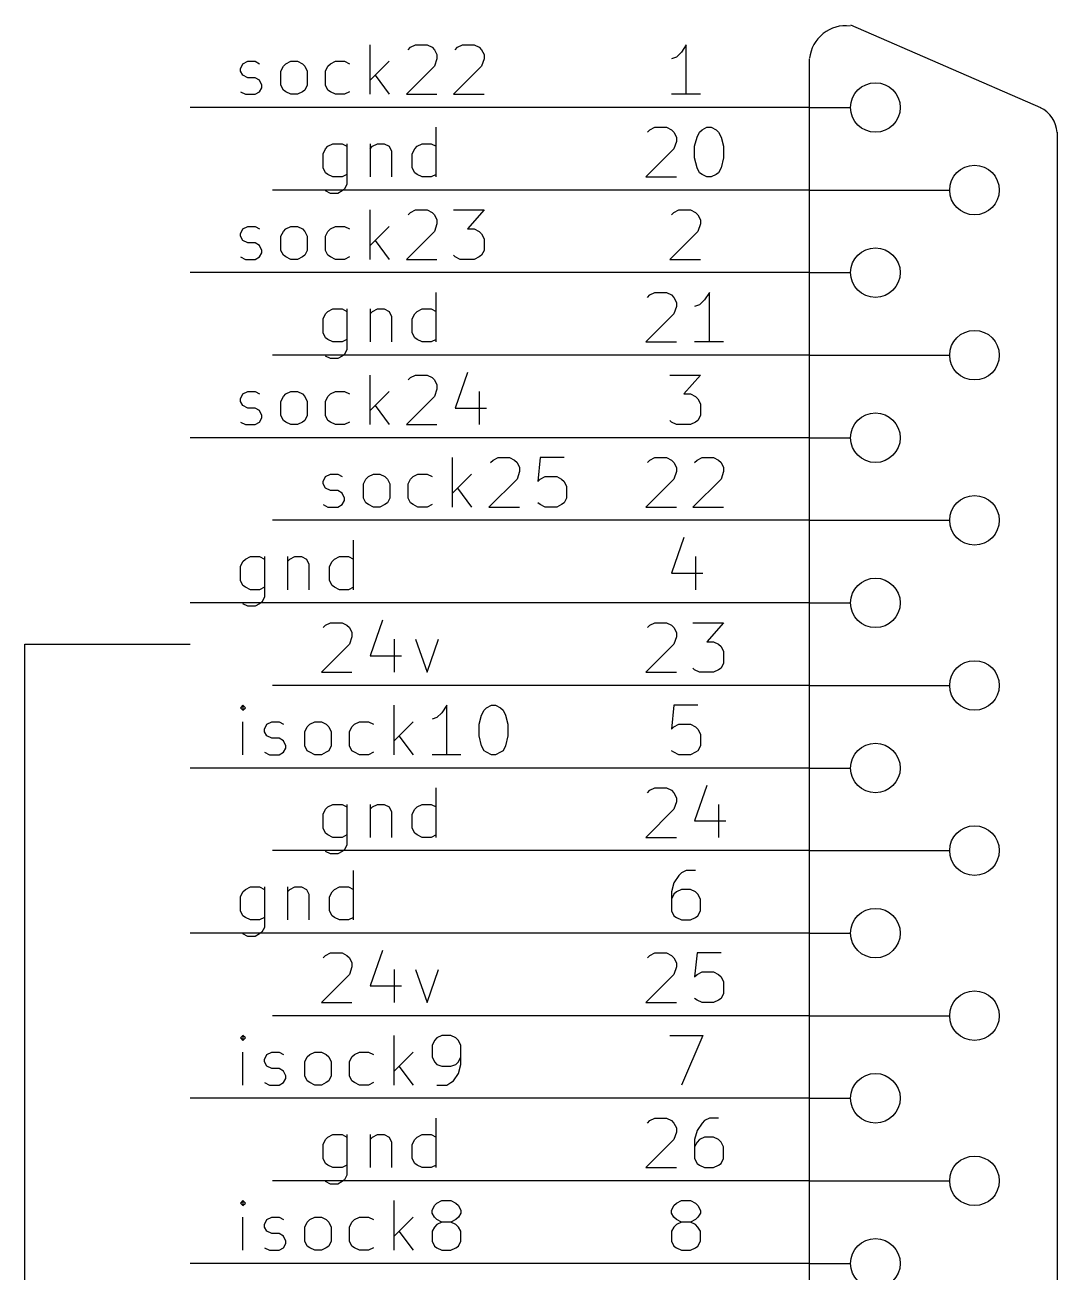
# Model space of a CAD drawing. Extents: x 4000 to 326700, y 4000 to 230000.
# Drawn here: x 104500 to 117000, y 35895 to 51000 of the extents above; entities that cross this region are included whole.
import ezdxf

# ---------------------------------------------------------------- set-up
doc = ezdxf.new("R2010")
doc.units = 0
for name, color, linetype in [('BLACK', 1, 'CONTINUOUS'), ('GREEN', 3, 'CONTINUOUS'), ('LIGHTBLUE', 10, 'CONTINUOUS'), ('RED', 5, 'CONTINUOUS')]:
    doc.layers.add(name, color=color, linetype=linetype)

msp = doc.modelspace()

# ---------------------------------------------------------------- linework, layer by layer
at = {"layer": 'BLACK'}
for p, q in [((108680, 50160), (108680, 50760)), ((109170, 50730), (109230, 50760)), ((109230, 50760), (109370, 50760)), ((109370, 50760), (109430, 50730)), ((109740, 50730), (109800, 50760)), ((109800, 50760), (109940, 50760)), ((109940, 50760), (110000, 50730)), ((109140, 50700), (109170, 50730)), ((109430, 50730), (109460, 50700)), ((109460, 50700), (109490, 50640)), ((109490, 50640), (109490, 50590)), ((109710, 50700), (109740, 50730)), ((110000, 50730), (110030, 50700)), ((110030, 50700), (110060, 50640)), ((110060, 50640), (110060, 50590)), ((107110, 50470), (107140, 50530)), ((107110, 50440), (107110, 50470)), ((107140, 50530), (107200, 50560)), ((107200, 50560), (107290, 50560)), ((107290, 50560), (107340, 50530)), ((107600, 50440), (107630, 50500)), ((107630, 50500), (107660, 50530)), ((107660, 50530), (107720, 50560)), ((107720, 50560), (107800, 50560)), ((107800, 50560), (107860, 50530)), ((107860, 50530), (107890, 50500)), ((107890, 50500), (107920, 50440)), ((108140, 50440), (108170, 50500)), ((108170, 50500), (108200, 50530)), ((108200, 50530), (108260, 50560)), ((108260, 50560), (108370, 50560)), ((108370, 50560), (108430, 50530)), ((108910, 50560), (108680, 50330)), ((109460, 50500), (109120, 50160)), ((109490, 50590), (109460, 50500)), ((110030, 50500), (109690, 50160)), ((110060, 50590), (110030, 50500)), ((107140, 50390), (107110, 50440)), ((107200, 50360), (107140, 50390)), ((107290, 50360), (107200, 50360)), ((107340, 50330), (107290, 50360)), ((107370, 50270), (107340, 50330)), ((107600, 50270), (107600, 50440)), ((107920, 50440), (107920, 50270)), ((108140, 50270), (108140, 50440)), ((108740, 50390), (108910, 50160)), ((107110, 50190), (107170, 50160)), ((107170, 50160), (107290, 50160)), ((107290, 50160), (107340, 50190)), ((107340, 50190), (107370, 50240)), ((107370, 50240), (107370, 50270)), ((107630, 50210), (107600, 50270)), ((107660, 50190), (107630, 50210)), ((107720, 50160), (107660, 50190)), ((107800, 50160), (107720, 50160)), ((107860, 50190), (107800, 50160)), ((107890, 50210), (107860, 50190)), ((107920, 50270), (107890, 50210)), ((108170, 50210), (108140, 50270)), ((108200, 50190), (108170, 50210)), ((108260, 50160), (108200, 50190)), ((108370, 50160), (108260, 50160)), ((108430, 50190), (108370, 50160)), ((109120, 50160), (109490, 50160)), ((109690, 50160), (110060, 50160)), ((109480, 49160), (109480, 49760)), ((108170, 49530), (108230, 49560)), ((108230, 49560), (108340, 49560)), ((108340, 49560), (108400, 49530)), ((108400, 49560), (108400, 49070)), ((108680, 49560), (108680, 49160)), ((108710, 49530), (108770, 49560)), ((108770, 49560), (108850, 49560)), ((108850, 49560), (108910, 49530)), ((109250, 49530), (109310, 49560)), ((109310, 49560), (109420, 49560)), ((109420, 49560), (109480, 49530)), ((108110, 49440), (108140, 49500)), ((108110, 49270), (108110, 49440)), ((108140, 49500), (108170, 49530)), ((108680, 49500), (108710, 49530)), ((108910, 49530), (108940, 49470)), ((108940, 49470), (108940, 49160)), ((109190, 49440), (109220, 49500)), ((109190, 49270), (109190, 49440)), ((109220, 49500), (109250, 49530)), ((108140, 49210), (108110, 49270)), ((109220, 49210), (109190, 49270)), ((108170, 49190), (108140, 49210)), ((108230, 49160), (108170, 49190)), ((108340, 49160), (108230, 49160)), ((108400, 49190), (108340, 49160)), ((109250, 49190), (109220, 49210)), ((109310, 49160), (109250, 49190)), ((109420, 49160), (109310, 49160)), ((109480, 49190), (109420, 49160)), ((108200, 48960), (108140, 48990)), ((108290, 48960), (108200, 48960)), ((108340, 48990), (108290, 48960)), ((108370, 49010), (108340, 48990)), ((108400, 49070), (108370, 49010)), ((108680, 48160), (108680, 48760)), ((109140, 48700), (109170, 48730)), ((109170, 48730), (109230, 48760)), ((109230, 48760), (109370, 48760)), ((109370, 48760), (109430, 48730)), ((109430, 48730), (109460, 48700)), ((109460, 48700), (109490, 48640)), ((109490, 48640), (109490, 48590)), ((109690, 48760), (110060, 48760)), ((110060, 48760), (109860, 48530)), ((107110, 48470), (107140, 48530)), ((107140, 48530), (107200, 48560)), ((107200, 48560), (107290, 48560)), ((107290, 48560), (107340, 48530)), ((107600, 48440), (107630, 48500)), ((107630, 48500), (107660, 48530)), ((107660, 48530), (107720, 48560)), ((107720, 48560), (107800, 48560)), ((107800, 48560), (107860, 48530)), ((107860, 48530), (107890, 48500)), ((107890, 48500), (107920, 48440)), ((108140, 48440), (108170, 48500)), ((108170, 48500), (108200, 48530)), ((108200, 48530), (108260, 48560)), ((108260, 48560), (108370, 48560)), ((108370, 48560), (108430, 48530)), ((108910, 48560), (108680, 48330)), ((109460, 48500), (109120, 48160)), ((109490, 48590), (109460, 48500)), ((109860, 48530), (109940, 48530)), ((109940, 48530), (110000, 48500)), ((110000, 48500), (110030, 48470)), ((107110, 48440), (107110, 48470)), ((107140, 48390), (107110, 48440)), ((107200, 48360), (107140, 48390)), ((107290, 48360), (107200, 48360)), ((107340, 48330), (107290, 48360)), ((107600, 48270), (107600, 48440)), ((107920, 48440), (107920, 48270)), ((108140, 48270), (108140, 48440)), ((108740, 48390), (108910, 48160)), ((110030, 48470), (110060, 48410)), ((110060, 48410), (110060, 48270)), ((107110, 48190), (107170, 48160)), ((107290, 48160), (107340, 48190)), ((107370, 48270), (107340, 48330)), ((107340, 48190), (107370, 48240)), ((107370, 48240), (107370, 48270)), ((107630, 48210), (107600, 48270)), ((107660, 48190), (107630, 48210)), ((107720, 48160), (107660, 48190)), ((107860, 48190), (107800, 48160)), ((107890, 48210), (107860, 48190)), ((107920, 48270), (107890, 48210)), ((108170, 48210), (108140, 48270)), ((108200, 48190), (108170, 48210)), ((108260, 48160), (108200, 48190)), ((108430, 48190), (108370, 48160)), ((109710, 48190), (109690, 48210)), ((109770, 48160), (109710, 48190)), ((110000, 48190), (109940, 48160)), ((110030, 48210), (110000, 48190)), ((110060, 48270), (110030, 48210)), ((107170, 48160), (107290, 48160)), ((107800, 48160), (107720, 48160)), ((108370, 48160), (108260, 48160)), ((109120, 48160), (109490, 48160)), ((109940, 48160), (109770, 48160)), ((109480, 47160), (109480, 47760)), ((108110, 47440), (108140, 47500)), ((108110, 47270), (108110, 47440)), ((108140, 47500), (108170, 47530)), ((108170, 47530), (108230, 47560)), ((108230, 47560), (108340, 47560)), ((108340, 47560), (108400, 47530)), ((108400, 47560), (108400, 47070)), ((108680, 47560), (108680, 47160)), ((108680, 47500), (108710, 47530)), ((108710, 47530), (108770, 47560)), ((108770, 47560), (108850, 47560)), ((108850, 47560), (108910, 47530)), ((108910, 47530), (108940, 47470)), ((108940, 47470), (108940, 47160)), ((109190, 47440), (109220, 47500)), ((109190, 47270), (109190, 47440)), ((109220, 47500), (109250, 47530)), ((109250, 47530), (109310, 47560)), ((109310, 47560), (109420, 47560)), ((109420, 47560), (109480, 47530)), ((108140, 47210), (108110, 47270)), ((108170, 47190), (108140, 47210)), ((108230, 47160), (108170, 47190)), ((108340, 47160), (108230, 47160)), ((108400, 47190), (108340, 47160)), ((109220, 47210), (109190, 47270)), ((109250, 47190), (109220, 47210)), ((109310, 47160), (109250, 47190)), ((109420, 47160), (109310, 47160)), ((109480, 47190), (109420, 47160)), ((108200, 46960), (108140, 46990)), ((108340, 46990), (108290, 46960)), ((108370, 47010), (108340, 46990)), ((108400, 47070), (108370, 47010)), ((108290, 46960), (108200, 46960)), ((108680, 46160), (108680, 46760)), ((109140, 46700), (109170, 46730)), ((109170, 46730), (109230, 46760)), ((109230, 46760), (109370, 46760)), ((109370, 46760), (109430, 46730)), ((109430, 46730), (109460, 46700)), ((109460, 46700), (109490, 46640)), ((109860, 46790), (109710, 46360)), ((107110, 46470), (107140, 46530)), ((107140, 46530), (107200, 46560)), ((107200, 46560), (107290, 46560)), ((107290, 46560), (107340, 46530)), ((107630, 46500), (107660, 46530)), ((107660, 46530), (107720, 46560)), ((107720, 46560), (107800, 46560)), ((107800, 46560), (107860, 46530)), ((107860, 46530), (107890, 46500)), ((108170, 46500), (108200, 46530)), ((108200, 46530), (108260, 46560)), ((108260, 46560), (108370, 46560)), ((108370, 46560), (108430, 46530)), ((108910, 46560), (108680, 46330)), ((109490, 46590), (109460, 46500)), ((109490, 46640), (109490, 46590)), ((110000, 46560), (110000, 46160)), ((107110, 46440), (107110, 46470)), ((107140, 46390), (107110, 46440)), ((107200, 46360), (107140, 46390)), ((107600, 46440), (107630, 46500)), ((107600, 46270), (107600, 46440)), ((107890, 46500), (107920, 46440)), ((107920, 46440), (107920, 46270)), ((108140, 46440), (108170, 46500)), ((108140, 46270), (108140, 46440)), ((108740, 46390), (108910, 46160)), ((109460, 46500), (109120, 46160)), ((107290, 46360), (107200, 46360)), ((107340, 46330), (107290, 46360)), ((107370, 46270), (107340, 46330)), ((107340, 46190), (107370, 46240)), ((107370, 46240), (107370, 46270)), ((107630, 46210), (107600, 46270)), ((107920, 46270), (107890, 46210)), ((108170, 46210), (108140, 46270)), ((109710, 46360), (110090, 46360)), ((107110, 46190), (107170, 46160)), ((107170, 46160), (107290, 46160)), ((107290, 46160), (107340, 46190)), ((107660, 46190), (107630, 46210)), ((107720, 46160), (107660, 46190)), ((107800, 46160), (107720, 46160)), ((107860, 46190), (107800, 46160)), ((107890, 46210), (107860, 46190)), ((108200, 46190), (108170, 46210)), ((108260, 46160), (108200, 46190)), ((108370, 46160), (108260, 46160)), ((108430, 46190), (108370, 46160)), ((109120, 46160), (109490, 46160)), ((109680, 45160), (109680, 45760)), ((110140, 45700), (110170, 45730)), ((110170, 45730), (110230, 45760)), ((110230, 45760), (110370, 45760)), ((110370, 45760), (110430, 45730)), ((110430, 45730), (110460, 45700)), ((110460, 45700), (110490, 45640)), ((110490, 45640), (110490, 45590)), ((110740, 45760), (110710, 45470)), ((111030, 45760), (110740, 45760)), ((108110, 45470), (108140, 45530)), ((108110, 45440), (108110, 45470)), ((108140, 45530), (108200, 45560)), ((108200, 45560), (108290, 45560)), ((108290, 45560), (108340, 45530)), ((108600, 45440), (108630, 45500)), ((108630, 45500), (108660, 45530)), ((108660, 45530), (108720, 45560)), ((108720, 45560), (108800, 45560)), ((108800, 45560), (108860, 45530)), ((108860, 45530), (108890, 45500)), ((108890, 45500), (108920, 45440)), ((109140, 45440), (109170, 45500)), ((109170, 45500), (109200, 45530)), ((109200, 45530), (109260, 45560)), ((109260, 45560), (109370, 45560)), ((109370, 45560), (109430, 45530)), ((109910, 45560), (109680, 45330)), ((110460, 45500), (110120, 45160)), ((110490, 45590), (110460, 45500)), ((110710, 45470), (110740, 45500)), ((110740, 45500), (110800, 45530)), ((110800, 45530), (110940, 45530)), ((110940, 45530), (111000, 45500)), ((111000, 45500), (111030, 45470)), ((111030, 45470), (111060, 45410)), ((108140, 45390), (108110, 45440)), ((108200, 45360), (108140, 45390)), ((108290, 45360), (108200, 45360)), ((108340, 45330), (108290, 45360)), ((108370, 45270), (108340, 45330)), ((108600, 45270), (108600, 45440)), ((108920, 45440), (108920, 45270)), ((109140, 45270), (109140, 45440)), ((109740, 45390), (109910, 45160)), ((111060, 45410), (111060, 45270)), ((108110, 45190), (108170, 45160)), ((108290, 45160), (108340, 45190)), ((108340, 45190), (108370, 45240)), ((108370, 45240), (108370, 45270)), ((108630, 45210), (108600, 45270)), ((108660, 45190), (108630, 45210)), ((108720, 45160), (108660, 45190)), ((108860, 45190), (108800, 45160)), ((108890, 45210), (108860, 45190)), ((108920, 45270), (108890, 45210)), ((109170, 45210), (109140, 45270)), ((109200, 45190), (109170, 45210)), ((109260, 45160), (109200, 45190)), ((109430, 45190), (109370, 45160)), ((110740, 45190), (110710, 45210)), ((110800, 45160), (110740, 45190)), ((111000, 45190), (110940, 45160)), ((111030, 45210), (111000, 45190)), ((111060, 45270), (111030, 45210)), ((108170, 45160), (108290, 45160)), ((108800, 45160), (108720, 45160)), ((109370, 45160), (109260, 45160)), ((110120, 45160), (110490, 45160)), ((110940, 45160), (110800, 45160)), ((108480, 44160), (108480, 44760)), ((107170, 44530), (107230, 44560)), ((107230, 44560), (107340, 44560)), ((107340, 44560), (107400, 44530)), ((107400, 44560), (107400, 44070)), ((107680, 44560), (107680, 44160)), ((107710, 44530), (107770, 44560)), ((107770, 44560), (107850, 44560)), ((107850, 44560), (107910, 44530)), ((108250, 44530), (108310, 44560)), ((108310, 44560), (108420, 44560)), ((108420, 44560), (108480, 44530)), ((107110, 44440), (107140, 44500)), ((107110, 44270), (107110, 44440)), ((107140, 44500), (107170, 44530)), ((107680, 44500), (107710, 44530)), ((107910, 44530), (107940, 44470)), ((107940, 44470), (107940, 44160)), ((108190, 44440), (108220, 44500)), ((108190, 44270), (108190, 44440)), ((108220, 44500), (108250, 44530)), ((107140, 44210), (107110, 44270)), ((108220, 44210), (108190, 44270)), ((107170, 44190), (107140, 44210)), ((107230, 44160), (107170, 44190)), ((107340, 44160), (107230, 44160)), ((107400, 44190), (107340, 44160)), ((108250, 44190), (108220, 44210)), ((108310, 44160), (108250, 44190)), ((108420, 44160), (108310, 44160)), ((108480, 44190), (108420, 44160)), ((107200, 43960), (107140, 43990)), ((107290, 43960), (107200, 43960)), ((107340, 43990), (107290, 43960)), ((107370, 44010), (107340, 43990)), ((107400, 44070), (107370, 44010)), ((108110, 43700), (108140, 43730)), ((108140, 43730), (108200, 43760)), ((108200, 43760), (108340, 43760)), ((108340, 43760), (108400, 43730)), ((108400, 43730), (108430, 43700)), ((108430, 43700), (108460, 43640)), ((108830, 43790), (108680, 43360)), ((108460, 43590), (108430, 43500)), ((108460, 43640), (108460, 43590)), ((108970, 43560), (108970, 43160)), ((109230, 43560), (109370, 43160)), ((109370, 43160), (109510, 43560)), ((108430, 43500), (108090, 43160)), ((108680, 43360), (109060, 43360)), ((108090, 43160), (108460, 43160)), ((107140, 42760), (107110, 42730)), ((107170, 42730), (107140, 42760)), ((107140, 42760), (107140, 42700)), ((108970, 42160), (108970, 42760)), ((109610, 42760), (109550, 42670)), ((109610, 42160), (109610, 42760)), ((110090, 42730), (110150, 42760)), ((110150, 42760), (110200, 42760)), ((110200, 42760), (110260, 42730)), ((107110, 42730), (107140, 42700)), ((107140, 42700), (107170, 42730)), ((109490, 42610), (109430, 42590)), ((109550, 42670), (109490, 42610)), ((110000, 42530), (110030, 42640)), ((110030, 42640), (110060, 42700)), ((110060, 42700), (110090, 42730)), ((110260, 42730), (110290, 42700)), ((110290, 42700), (110320, 42640)), ((110320, 42640), (110350, 42530)), ((107140, 42160), (107140, 42560)), ((107400, 42470), (107430, 42530)), ((107400, 42440), (107400, 42470)), ((107430, 42530), (107490, 42560)), ((107490, 42560), (107580, 42560)), ((107580, 42560), (107630, 42530)), ((107890, 42440), (107920, 42500)), ((107920, 42500), (107950, 42530)), ((107950, 42530), (108010, 42560)), ((108010, 42560), (108090, 42560)), ((108090, 42560), (108150, 42530)), ((108150, 42530), (108180, 42500)), ((108180, 42500), (108210, 42440)), ((108430, 42440), (108460, 42500)), ((108460, 42500), (108490, 42530)), ((108490, 42530), (108550, 42560)), ((108550, 42560), (108660, 42560)), ((108660, 42560), (108720, 42530)), ((109200, 42560), (108970, 42330)), ((110000, 42390), (110000, 42530)), ((110350, 42530), (110350, 42390)), ((107430, 42390), (107400, 42440)), ((107490, 42360), (107430, 42390)), ((107580, 42360), (107490, 42360)), ((107630, 42330), (107580, 42360)), ((107660, 42270), (107630, 42330)), ((107890, 42270), (107890, 42440)), ((108210, 42440), (108210, 42270)), ((108430, 42270), (108430, 42440)), ((109030, 42390), (109200, 42160)), ((110030, 42270), (110000, 42390)), ((110350, 42390), (110320, 42270)), ((107400, 42190), (107460, 42160)), ((107460, 42160), (107580, 42160)), ((107580, 42160), (107630, 42190)), ((107630, 42190), (107660, 42240)), ((107660, 42240), (107660, 42270)), ((107920, 42210), (107890, 42270)), ((107950, 42190), (107920, 42210)), ((108010, 42160), (107950, 42190)), ((108090, 42160), (108010, 42160)), ((108150, 42190), (108090, 42160)), ((108180, 42210), (108150, 42190)), ((108210, 42270), (108180, 42210)), ((108460, 42210), (108430, 42270)), ((108490, 42190), (108460, 42210)), ((108550, 42160), (108490, 42190)), ((108660, 42160), (108550, 42160)), ((108720, 42190), (108660, 42160)), ((109780, 42160), (109430, 42160)), ((110060, 42210), (110030, 42270)), ((110090, 42190), (110060, 42210)), ((110150, 42160), (110090, 42190)), ((110200, 42160), (110150, 42160)), ((110260, 42190), (110200, 42160)), ((110290, 42210), (110260, 42190)), ((110320, 42270), (110290, 42210)), ((109480, 41160), (109480, 41760)), ((108170, 41530), (108230, 41560)), ((108230, 41560), (108340, 41560)), ((108340, 41560), (108400, 41530)), ((108400, 41560), (108400, 41070)), ((108680, 41560), (108680, 41160)), ((108710, 41530), (108770, 41560)), ((108770, 41560), (108850, 41560)), ((108850, 41560), (108910, 41530)), ((109250, 41530), (109310, 41560)), ((109310, 41560), (109420, 41560)), ((109420, 41560), (109480, 41530)), ((108110, 41440), (108140, 41500)), ((108110, 41270), (108110, 41440)), ((108140, 41500), (108170, 41530)), ((108680, 41500), (108710, 41530)), ((108910, 41530), (108940, 41470)), ((108940, 41470), (108940, 41160)), ((109190, 41440), (109220, 41500)), ((109190, 41270), (109190, 41440)), ((109220, 41500), (109250, 41530)), ((108140, 41210), (108110, 41270)), ((109220, 41210), (109190, 41270)), ((108170, 41190), (108140, 41210)), ((108230, 41160), (108170, 41190)), ((108340, 41160), (108230, 41160)), ((108400, 41190), (108340, 41160)), ((109250, 41190), (109220, 41210)), ((109310, 41160), (109250, 41190)), ((109420, 41160), (109310, 41160)), ((109480, 41190), (109420, 41160)), ((108200, 40960), (108140, 40990)), ((108290, 40960), (108200, 40960)), ((108340, 40990), (108290, 40960)), ((108370, 41010), (108340, 40990)), ((108400, 41070), (108370, 41010)), ((108480, 40160), (108480, 40760)), ((107110, 40440), (107140, 40500)), ((107140, 40500), (107170, 40530)), ((107170, 40530), (107230, 40560)), ((107230, 40560), (107340, 40560)), ((107340, 40560), (107400, 40530)), ((107400, 40560), (107400, 40070)), ((107680, 40560), (107680, 40160)), ((107680, 40500), (107710, 40530)), ((107710, 40530), (107770, 40560)), ((107770, 40560), (107850, 40560)), ((107850, 40560), (107910, 40530)), ((107910, 40530), (107940, 40470)), ((108190, 40440), (108220, 40500)), ((108220, 40500), (108250, 40530)), ((108250, 40530), (108310, 40560)), ((108310, 40560), (108420, 40560)), ((108420, 40560), (108480, 40530)), ((107110, 40270), (107110, 40440)), ((107940, 40470), (107940, 40160)), ((108190, 40270), (108190, 40440)), ((107140, 40210), (107110, 40270)), ((107170, 40190), (107140, 40210)), ((107230, 40160), (107170, 40190)), ((107400, 40190), (107340, 40160)), ((108220, 40210), (108190, 40270)), ((108250, 40190), (108220, 40210)), ((108310, 40160), (108250, 40190)), ((108480, 40190), (108420, 40160)), ((107340, 40160), (107230, 40160)), ((107400, 40070), (107370, 40010)), ((108420, 40160), (108310, 40160)), ((107200, 39960), (107140, 39990)), ((107290, 39960), (107200, 39960)), ((107340, 39990), (107290, 39960)), ((107370, 40010), (107340, 39990)), ((108110, 39700), (108140, 39730)), ((108140, 39730), (108200, 39760)), ((108200, 39760), (108340, 39760)), ((108340, 39760), (108400, 39730)), ((108400, 39730), (108430, 39700)), ((108830, 39790), (108680, 39360)), ((108430, 39700), (108460, 39640)), ((108460, 39590), (108430, 39500)), ((108460, 39640), (108460, 39590)), ((108430, 39500), (108090, 39160)), ((108970, 39560), (108970, 39160)), ((109230, 39560), (109370, 39160)), ((109370, 39160), (109510, 39560)), ((108680, 39360), (109060, 39360)), ((108090, 39160), (108460, 39160)), ((107140, 38760), (107110, 38730)), ((107110, 38730), (107140, 38700)), ((107170, 38730), (107140, 38760)), ((107140, 38760), (107140, 38700)), ((107140, 38700), (107170, 38730)), ((108970, 38160), (108970, 38760)), ((109460, 38700), (109430, 38640)), ((109490, 38730), (109460, 38700)), ((109550, 38760), (109490, 38730)), ((109660, 38760), (109550, 38760)), ((109720, 38730), (109660, 38760)), ((109750, 38700), (109720, 38730)), ((109780, 38640), (109750, 38700)), ((107140, 38160), (107140, 38560)), ((107400, 38470), (107430, 38530)), ((107430, 38530), (107490, 38560)), ((107490, 38560), (107580, 38560)), ((107580, 38560), (107630, 38530)), ((107920, 38500), (107950, 38530)), ((107950, 38530), (108010, 38560)), ((108010, 38560), (108090, 38560)), ((108090, 38560), (108150, 38530)), ((108150, 38530), (108180, 38500)), ((108460, 38500), (108490, 38530)), ((108490, 38530), (108550, 38560)), ((108550, 38560), (108660, 38560)), ((108660, 38560), (108720, 38530)), ((109200, 38560), (108970, 38330)), ((109430, 38640), (109430, 38500)), ((109780, 38410), (109780, 38640)), ((107400, 38440), (107400, 38470)), ((107430, 38390), (107400, 38440)), ((107490, 38360), (107430, 38390)), ((107890, 38440), (107920, 38500)), ((107890, 38270), (107890, 38440)), ((108180, 38500), (108210, 38440)), ((108210, 38440), (108210, 38270)), ((108430, 38440), (108460, 38500)), ((108430, 38270), (108430, 38440)), ((109030, 38390), (109200, 38160)), ((109430, 38500), (109460, 38440)), ((109460, 38440), (109490, 38410)), ((109490, 38410), (109550, 38390)), ((109550, 38390), (109660, 38390)), ((109660, 38390), (109720, 38410)), ((109720, 38410), (109750, 38440)), ((109750, 38440), (109780, 38500)), ((109750, 38300), (109780, 38410)), ((107580, 38360), (107490, 38360)), ((107630, 38330), (107580, 38360)), ((107660, 38270), (107630, 38330)), ((107630, 38190), (107660, 38240)), ((107660, 38240), (107660, 38270)), ((107920, 38210), (107890, 38270)), ((108210, 38270), (108180, 38210)), ((108460, 38210), (108430, 38270)), ((109690, 38210), (109750, 38300)), ((107400, 38190), (107460, 38160)), ((107460, 38160), (107580, 38160)), ((107580, 38160), (107630, 38190)), ((107950, 38190), (107920, 38210)), ((108010, 38160), (107950, 38190)), ((108090, 38160), (108010, 38160)), ((108150, 38190), (108090, 38160)), ((108180, 38210), (108150, 38190)), ((108490, 38190), (108460, 38210)), ((108550, 38160), (108490, 38190)), ((108660, 38160), (108550, 38160)), ((108720, 38190), (108660, 38160)), ((109490, 38160), (109610, 38160)), ((109610, 38160), (109660, 38190)), ((109660, 38190), (109690, 38210)), ((109480, 37160), (109480, 37760)), ((108110, 37440), (108140, 37500)), ((108140, 37500), (108170, 37530)), ((108170, 37530), (108230, 37560)), ((108230, 37560), (108340, 37560)), ((108340, 37560), (108400, 37530)), ((108400, 37560), (108400, 37070)), ((108680, 37560), (108680, 37160)), ((108680, 37500), (108710, 37530)), ((108710, 37530), (108770, 37560)), ((108770, 37560), (108850, 37560)), ((108850, 37560), (108910, 37530)), ((108910, 37530), (108940, 37470)), ((108940, 37470), (108940, 37160)), ((109190, 37440), (109220, 37500)), ((109220, 37500), (109250, 37530)), ((109250, 37530), (109310, 37560)), ((109310, 37560), (109420, 37560)), ((109420, 37560), (109480, 37530)), ((108110, 37270), (108110, 37440)), ((109190, 37270), (109190, 37440)), ((108140, 37210), (108110, 37270)), ((108170, 37190), (108140, 37210)), ((108230, 37160), (108170, 37190)), ((108340, 37160), (108230, 37160)), ((108400, 37190), (108340, 37160)), ((109220, 37210), (109190, 37270)), ((109250, 37190), (109220, 37210)), ((109310, 37160), (109250, 37190)), ((109420, 37160), (109310, 37160)), ((109480, 37190), (109420, 37160)), ((108370, 37010), (108340, 36990)), ((108400, 37070), (108370, 37010)), ((108200, 36960), (108140, 36990)), ((108290, 36960), (108200, 36960)), ((108340, 36990), (108290, 36960)), ((107140, 36760), (107110, 36730)), ((107110, 36730), (107140, 36700)), ((107170, 36730), (107140, 36760)), ((107140, 36760), (107140, 36700)), ((107140, 36700), (107170, 36730)), ((108970, 36160), (108970, 36760)), ((109460, 36700), (109490, 36730)), ((109490, 36730), (109550, 36760)), ((109550, 36760), (109660, 36760)), ((109660, 36760), (109720, 36730)), ((109720, 36730), (109750, 36700)), ((107140, 36160), (107140, 36560)), ((107430, 36530), (107490, 36560)), ((107490, 36560), (107580, 36560)), ((107580, 36560), (107630, 36530)), ((107950, 36530), (108010, 36560)), ((108010, 36560), (108090, 36560)), ((108090, 36560), (108150, 36530)), ((108490, 36530), (108550, 36560)), ((108550, 36560), (108660, 36560)), ((108660, 36560), (108720, 36530)), ((109200, 36560), (108970, 36330)), ((109430, 36640), (109460, 36700)), ((109430, 36610), (109430, 36640)), ((109460, 36560), (109430, 36610)), ((109490, 36530), (109460, 36560)), ((109750, 36560), (109720, 36530)), ((109750, 36700), (109780, 36640)), ((109780, 36610), (109750, 36560)), ((109780, 36640), (109780, 36610)), ((107400, 36470), (107430, 36530)), ((107400, 36440), (107400, 36470)), ((107430, 36390), (107400, 36440)), ((107890, 36440), (107920, 36500)), ((107890, 36270), (107890, 36440)), ((107920, 36500), (107950, 36530)), ((108150, 36530), (108180, 36500)), ((108180, 36500), (108210, 36440)), ((108210, 36440), (108210, 36270)), ((108430, 36440), (108460, 36500)), ((108430, 36270), (108430, 36440)), ((108460, 36500), (108490, 36530)), ((109460, 36440), (109430, 36390)), ((109490, 36470), (109460, 36440)), ((109550, 36500), (109490, 36530)), ((109550, 36500), (109490, 36470)), ((109660, 36500), (109550, 36500)), ((109720, 36530), (109660, 36500)), ((109720, 36470), (109660, 36500)), ((109750, 36440), (109720, 36470)), ((109780, 36390), (109750, 36440)), ((107490, 36360), (107430, 36390)), ((107580, 36360), (107490, 36360)), ((107630, 36330), (107580, 36360)), ((107660, 36270), (107630, 36330)), ((107660, 36240), (107660, 36270)), ((107920, 36210), (107890, 36270)), ((108210, 36270), (108180, 36210)), ((108460, 36210), (108430, 36270)), ((109030, 36390), (109200, 36160)), ((109430, 36390), (109430, 36270)), ((109430, 36270), (109460, 36210)), ((109750, 36210), (109780, 36270)), ((109780, 36270), (109780, 36390)), ((107400, 36190), (107460, 36160)), ((107460, 36160), (107580, 36160)), ((107580, 36160), (107630, 36190)), ((107630, 36190), (107660, 36240)), ((107950, 36190), (107920, 36210)), ((108010, 36160), (107950, 36190)), ((108090, 36160), (108010, 36160)), ((108150, 36190), (108090, 36160)), ((108180, 36210), (108150, 36190)), ((108490, 36190), (108460, 36210)), ((108550, 36160), (108490, 36190)), ((108660, 36160), (108550, 36160)), ((108720, 36190), (108660, 36160)), ((109460, 36210), (109490, 36190)), ((109490, 36190), (109550, 36160)), ((109550, 36160), (109660, 36160)), ((109660, 36160), (109720, 36190)), ((109720, 36190), (109750, 36210))]:
    msp.add_line(p, q, dxfattribs=at)
at = {"layer": 'GREEN'}
for p, q in [((111000, 50000), (106500, 50000)), ((111000, 49000), (107500, 49000)), ((111000, 48000), (106500, 48000)), ((111000, 47000), (107500, 47000)), ((111000, 46000), (106500, 46000)), ((111000, 45000), (107500, 45000)), ((111000, 44000), (106500, 44000)), ((111000, 43000), (107500, 43000)), ((111000, 42000), (106500, 42000)), ((111000, 41000), (107500, 41000)), ((111000, 40000), (106500, 40000)), ((111000, 39000), (107500, 39000)), ((111000, 38000), (106500, 38000)), ((111000, 37000), (107500, 37000)), ((111000, 36000), (106500, 36000))]:
    msp.add_line(p, q, dxfattribs=at)
at = {"layer": 'LIGHTBLUE'}
for p, q in [((104500, 20500), (104500, 43500)), ((104500, 43500), (106500, 43500))]:
    msp.add_line(p, q, dxfattribs=at)
at = {"layer": 'RED'}
for p, q in [((114500, 51000), (116800, 50000)), ((112510, 50760), (112450, 50670)), ((112510, 50160), (112510, 50760)), ((112390, 50610), (112330, 50590)), ((112450, 50670), (112390, 50610)), ((114000, 13300), (114000, 50590)), ((112680, 50160), (112330, 50160)), ((114000, 50000), (111000, 50000)), ((114000, 50000), (114500, 50000)), ((112040, 49700), (112070, 49730)), ((112070, 49730), (112130, 49760)), ((112130, 49760), (112270, 49760)), ((112270, 49760), (112330, 49730)), ((112330, 49730), (112360, 49700)), ((112360, 49700), (112390, 49640)), ((112640, 49640), (112670, 49700)), ((112670, 49700), (112700, 49730)), ((112700, 49730), (112760, 49760)), ((112760, 49760), (112810, 49760)), ((112810, 49760), (112870, 49730)), ((112870, 49730), (112900, 49700)), ((112900, 49700), (112930, 49640)), ((117000, 49700), (117000, 14300)), ((112390, 49590), (112360, 49500)), ((112390, 49640), (112390, 49590)), ((112610, 49530), (112640, 49640)), ((112930, 49640), (112960, 49530)), ((112360, 49500), (112020, 49160)), ((112610, 49390), (112610, 49530)), ((112960, 49530), (112960, 49390)), ((112640, 49270), (112610, 49390)), ((112670, 49210), (112640, 49270)), ((112930, 49270), (112900, 49210)), ((112960, 49390), (112930, 49270)), ((112020, 49160), (112390, 49160)), ((112700, 49190), (112670, 49210)), ((112760, 49160), (112700, 49190)), ((112810, 49160), (112760, 49160)), ((112870, 49190), (112810, 49160)), ((112900, 49210), (112870, 49190)), ((114000, 49000), (111000, 49000)), ((114000, 49000), (115700, 49000)), ((112330, 48700), (112360, 48730)), ((112360, 48730), (112420, 48760)), ((112420, 48760), (112560, 48760)), ((112560, 48760), (112620, 48730)), ((112620, 48730), (112650, 48700)), ((112650, 48700), (112680, 48640)), ((112680, 48640), (112680, 48590)), ((112650, 48500), (112310, 48160)), ((112680, 48590), (112650, 48500)), ((112310, 48160), (112680, 48160)), ((114000, 48000), (111000, 48000)), ((114000, 48000), (114500, 48000)), ((112070, 47730), (112130, 47760)), ((112130, 47760), (112270, 47760)), ((112270, 47760), (112330, 47730)), ((112790, 47760), (112730, 47670)), ((112790, 47160), (112790, 47760)), ((112040, 47700), (112070, 47730)), ((112330, 47730), (112360, 47700)), ((112360, 47700), (112390, 47640)), ((112390, 47590), (112360, 47500)), ((112390, 47640), (112390, 47590)), ((112670, 47610), (112610, 47590)), ((112730, 47670), (112670, 47610)), ((112360, 47500), (112020, 47160)), ((112020, 47160), (112390, 47160)), ((112960, 47160), (112610, 47160)), ((114000, 47000), (111000, 47000)), ((114000, 47000), (115700, 47000)), ((112310, 46760), (112680, 46760)), ((112680, 46760), (112480, 46530)), ((112480, 46530), (112560, 46530)), ((112560, 46530), (112620, 46500)), ((112620, 46500), (112650, 46470)), ((112650, 46470), (112680, 46410)), ((112680, 46410), (112680, 46270)), ((112680, 46270), (112650, 46210)), ((112330, 46190), (112310, 46210)), ((112390, 46160), (112330, 46190)), ((112560, 46160), (112390, 46160)), ((112620, 46190), (112560, 46160)), ((112650, 46210), (112620, 46190)), ((114000, 46000), (111000, 46000)), ((114000, 46000), (114500, 46000)), ((112040, 45700), (112070, 45730)), ((112070, 45730), (112130, 45760)), ((112130, 45760), (112270, 45760)), ((112270, 45760), (112330, 45730)), ((112330, 45730), (112360, 45700)), ((112360, 45700), (112390, 45640)), ((112390, 45640), (112390, 45590)), ((112610, 45700), (112640, 45730)), ((112640, 45730), (112700, 45760)), ((112700, 45760), (112840, 45760)), ((112840, 45760), (112900, 45730)), ((112900, 45730), (112930, 45700)), ((112930, 45700), (112960, 45640)), ((112960, 45640), (112960, 45590)), ((112360, 45500), (112020, 45160)), ((112390, 45590), (112360, 45500)), ((112930, 45500), (112590, 45160)), ((112960, 45590), (112930, 45500)), ((112020, 45160), (112390, 45160)), ((112590, 45160), (112960, 45160)), ((114000, 45000), (111000, 45000)), ((114000, 45000), (115700, 45000)), ((112480, 44790), (112330, 44360)), ((112620, 44560), (112620, 44160)), ((112330, 44360), (112710, 44360)), ((114000, 44000), (111000, 44000)), ((114000, 44000), (114500, 44000)), ((112040, 43700), (112070, 43730)), ((112070, 43730), (112130, 43760)), ((112130, 43760), (112270, 43760)), ((112270, 43760), (112330, 43730)), ((112330, 43730), (112360, 43700)), ((112360, 43700), (112390, 43640)), ((112590, 43760), (112960, 43760)), ((112960, 43760), (112760, 43530)), ((112390, 43590), (112360, 43500)), ((112390, 43640), (112390, 43590)), ((112760, 43530), (112840, 43530)), ((112840, 43530), (112900, 43500)), ((112360, 43500), (112020, 43160)), ((112900, 43500), (112930, 43470)), ((112930, 43470), (112960, 43410)), ((112960, 43410), (112960, 43270)), ((112610, 43190), (112590, 43210)), ((112930, 43210), (112900, 43190)), ((112960, 43270), (112930, 43210)), ((112020, 43160), (112390, 43160)), ((112670, 43160), (112610, 43190)), ((112840, 43160), (112670, 43160)), ((112900, 43190), (112840, 43160)), ((114000, 43000), (111000, 43000)), ((114000, 43000), (115700, 43000)), ((112360, 42760), (112330, 42470)), ((112650, 42760), (112360, 42760)), ((112330, 42470), (112360, 42500)), ((112360, 42500), (112420, 42530)), ((112420, 42530), (112560, 42530)), ((112560, 42530), (112620, 42500)), ((112620, 42500), (112650, 42470)), ((112650, 42470), (112680, 42410)), ((112680, 42410), (112680, 42270)), ((112360, 42190), (112330, 42210)), ((112420, 42160), (112360, 42190)), ((112560, 42160), (112420, 42160)), ((112620, 42190), (112560, 42160)), ((112650, 42210), (112620, 42190)), ((112680, 42270), (112650, 42210)), ((114000, 42000), (111000, 42000)), ((114000, 42000), (114500, 42000)), ((112040, 41700), (112070, 41730)), ((112070, 41730), (112130, 41760)), ((112130, 41760), (112270, 41760)), ((112270, 41760), (112330, 41730)), ((112330, 41730), (112360, 41700)), ((112360, 41700), (112390, 41640)), ((112760, 41790), (112610, 41360)), ((112390, 41590), (112360, 41500)), ((112390, 41640), (112390, 41590)), ((112900, 41560), (112900, 41160)), ((112360, 41500), (112020, 41160)), ((112610, 41360), (112990, 41360)), ((112020, 41160), (112390, 41160)), ((114000, 41000), (111000, 41000)), ((114000, 41000), (115700, 41000)), ((112420, 40700), (112360, 40610)), ((112450, 40730), (112420, 40700)), ((112510, 40760), (112450, 40730)), ((112620, 40760), (112510, 40760)), ((112360, 40610), (112330, 40500)), ((112330, 40500), (112330, 40270)), ((112390, 40500), (112360, 40470)), ((112450, 40530), (112390, 40500)), ((112560, 40530), (112450, 40530)), ((112620, 40500), (112560, 40530)), ((112650, 40470), (112620, 40500)), ((112360, 40470), (112330, 40410)), ((112680, 40410), (112650, 40470)), ((112680, 40270), (112680, 40410)), ((112330, 40270), (112360, 40210)), ((112360, 40210), (112390, 40190)), ((112390, 40190), (112450, 40160)), ((112560, 40160), (112620, 40190)), ((112620, 40190), (112650, 40210)), ((112650, 40210), (112680, 40270)), ((112450, 40160), (112560, 40160)), ((114000, 40000), (111000, 40000)), ((114000, 40000), (114500, 40000)), ((112040, 39700), (112070, 39730)), ((112070, 39730), (112130, 39760)), ((112130, 39760), (112270, 39760)), ((112270, 39760), (112330, 39730)), ((112330, 39730), (112360, 39700)), ((112640, 39760), (112610, 39470)), ((112930, 39760), (112640, 39760)), ((112360, 39700), (112390, 39640)), ((112390, 39590), (112360, 39500)), ((112390, 39640), (112390, 39590)), ((112360, 39500), (112020, 39160)), ((112610, 39470), (112640, 39500)), ((112640, 39500), (112700, 39530)), ((112700, 39530), (112840, 39530)), ((112840, 39530), (112900, 39500)), ((112900, 39500), (112930, 39470)), ((112930, 39470), (112960, 39410)), ((112960, 39410), (112960, 39270)), ((112020, 39160), (112390, 39160)), ((112640, 39190), (112610, 39210)), ((112700, 39160), (112640, 39190)), ((112840, 39160), (112700, 39160)), ((112900, 39190), (112840, 39160)), ((112930, 39210), (112900, 39190)), ((112960, 39270), (112930, 39210)), ((114000, 39000), (111000, 39000)), ((114000, 39000), (115700, 39000)), ((112310, 38760), (112710, 38760)), ((112710, 38760), (112450, 38160)), ((114000, 38000), (111000, 38000)), ((114000, 38000), (114500, 38000)), ((112040, 37700), (112070, 37730)), ((112070, 37730), (112130, 37760)), ((112130, 37760), (112270, 37760)), ((112270, 37760), (112330, 37730)), ((112330, 37730), (112360, 37700)), ((112360, 37700), (112390, 37640)), ((112390, 37640), (112390, 37590)), ((112700, 37700), (112640, 37610)), ((112730, 37730), (112700, 37700)), ((112790, 37760), (112730, 37730)), ((112900, 37760), (112790, 37760)), ((112360, 37500), (112020, 37160)), ((112390, 37590), (112360, 37500)), ((112640, 37610), (112610, 37500)), ((112610, 37500), (112610, 37270)), ((112640, 37470), (112610, 37410)), ((112670, 37500), (112640, 37470)), ((112730, 37530), (112670, 37500)), ((112840, 37530), (112730, 37530)), ((112900, 37500), (112840, 37530)), ((112930, 37470), (112900, 37500)), ((112960, 37410), (112930, 37470)), ((112960, 37270), (112960, 37410)), ((112020, 37160), (112390, 37160)), ((112610, 37270), (112640, 37210)), ((112640, 37210), (112670, 37190)), ((112670, 37190), (112730, 37160)), ((112730, 37160), (112840, 37160)), ((112840, 37160), (112900, 37190)), ((112900, 37190), (112930, 37210)), ((112930, 37210), (112960, 37270)), ((114000, 37000), (111000, 37000)), ((114000, 37000), (115700, 37000)), ((112360, 36700), (112390, 36730)), ((112390, 36730), (112450, 36760)), ((112450, 36760), (112560, 36760)), ((112560, 36760), (112620, 36730)), ((112620, 36730), (112650, 36700)), ((112330, 36640), (112360, 36700)), ((112330, 36610), (112330, 36640)), ((112360, 36560), (112330, 36610)), ((112390, 36530), (112360, 36560)), ((112650, 36560), (112620, 36530)), ((112650, 36700), (112680, 36640)), ((112680, 36610), (112650, 36560)), ((112680, 36640), (112680, 36610)), ((112360, 36440), (112330, 36390)), ((112390, 36470), (112360, 36440)), ((112450, 36500), (112390, 36530)), ((112450, 36500), (112390, 36470)), ((112560, 36500), (112450, 36500)), ((112620, 36530), (112560, 36500)), ((112620, 36470), (112560, 36500)), ((112650, 36440), (112620, 36470)), ((112680, 36390), (112650, 36440)), ((112330, 36390), (112330, 36270)), ((112330, 36270), (112360, 36210)), ((112650, 36210), (112680, 36270)), ((112680, 36270), (112680, 36390)), ((112360, 36210), (112390, 36190)), ((112390, 36190), (112450, 36160)), ((112450, 36160), (112560, 36160)), ((112560, 36160), (112620, 36190)), ((112620, 36190), (112650, 36210)), ((114000, 36000), (111000, 36000)), ((114000, 36000), (114500, 36000))]:
    msp.add_line(p, q, dxfattribs=at)
for centre in [(114800, 50000), (116000, 49000), (114800, 48000), (116000, 47000), (114800, 46000), (116000, 45000), (114800, 44000), (116000, 43000), (114800, 42000), (116000, 41000), (114800, 40000), (116000, 39000), (114800, 38000), (116000, 37000), (114800, 36000)]:
    msp.add_circle(centre, 300, dxfattribs=at)
for centre, radius, start, end in [((114440, 50550), 440, -277, -186), ((116650, 49680), 350, -357, -295)]:
    msp.add_arc(centre, radius, start, end, dxfattribs=at)

doc.saveas('drawing.dxf')
